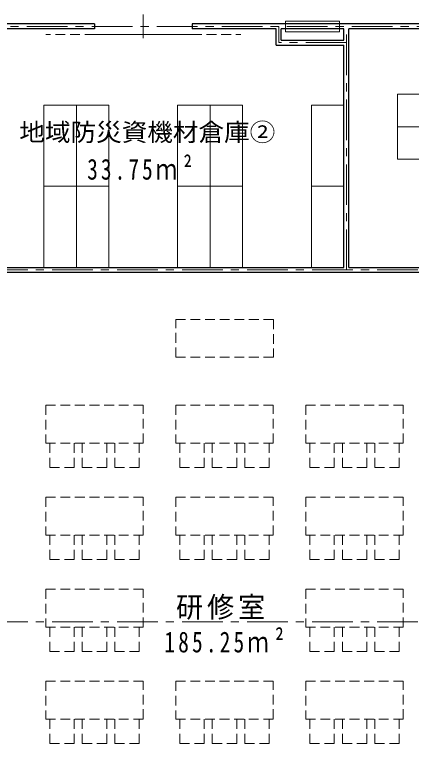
# Model space of a CAD drawing. Units: millimetres at full size; details may follow other scales. Extents: x -57346 to 60518, y -42813 to 41849.
# Drawn here: x 23348 to 30673, y -15694 to -2225 of the extents above; entities that cross this region are included whole.
import ezdxf
from ezdxf.enums import TextEntityAlignment as Align

# ---------------------------------------------------------------- set-up
doc = ezdxf.new("R2010")
doc.units = ezdxf.units.MM
doc.header["$LTSCALE"] = 150
doc.linetypes.add('CHAIN1', pattern=[8, 5, -1, 1, -1])
doc.linetypes.add('DASHED1', pattern=[1.8, 1.2, -0.6])
for name, color, linetype, lineweight in [('1-1_極細線', 4, 'Continuous', 9), ('1-3_中線', 3, 'Continuous', 25), ('1-8_ﾊｯﾁﾝｸﾞ', 4, 'Continuous', 9), ('1-A_中芯線', 4, 'CHAIN1', 9), ('1-D_文字', 4, 'Continuous', 9)]:
    doc.layers.add(name, color=color, linetype=linetype, lineweight=lineweight)
doc.styles.add('ＭＳ ゴシック', font='')
doc.styles.get('ＭＳ ゴシック').set_extended_font_data('MS Gothic')

msp = doc.modelspace()

# ---------------------------------------------------------------- linework, layer by layer
at = {"layer": '1-1_極細線'}
msp.add_line((25723.4, -2662.6), (25723.4, -2225), dxfattribs=at)
at = {"layer": '1-3_中線'}
for p, q in [((24823.4, -2398.8), (22018.4, -2398.8)), ((24823.4, -2398.8), (24823.4, -2488.8)), ((26623.4, -2398.8), (26623.4, -2488.8)), ((34323.4, -2398.8), (26623.4, -2398.8)), ((24823.4, -2488.8), (22018.4, -2488.8)), ((28178.4, -2488.8), (26623.4, -2488.8)), ((28178.4, -2788.8), (28178.4, -2488.8)), ((28268.4, -2698.8), (28268.4, -2488.8)), ((29428.4, -2488.8), (28268.4, -2488.8)), ((29428.4, -2698.8), (29428.4, -2488.8)), ((34323.4, -2488.8), (29518.4, -2488.8)), ((29518.4, -6898.8), (29518.4, -2488.8)), ((28178.4, -2788.8), (29428.4, -2788.8)), ((28268.4, -2698.8), (29428.4, -2698.8)), ((29428.4, -6898.8), (29428.4, -2788.8)), ((34178.4, -6988.8), (20018.4, -6988.8)), ((22255.9, -6898.8), (29428.4, -6898.8)), ((29518.4, -6898.8), (31190.9, -6898.8))]:
    msp.add_line(p, q, dxfattribs=at)
at = {"layer": '1-3_中線', "color": 4, "linetype": 'DASHED1', "lineweight": 9}
for p, q in [((24823.4, -2593.8), (23923.4, -2593.8)), ((26623.4, -2593.8), (27523.4, -2593.8))]:
    msp.add_line(p, q, dxfattribs=at)
at = {"layer": '1-3_中線', "color": 4, "lineweight": 9}
for q in [(24823.4, -2593.8), (26623.4, -2593.8)]:
    msp.add_line((25723.4, -2593.8), q, dxfattribs=at)
at = {"layer": '1-8_ﾊｯﾁﾝｸﾞ'}
for p, q in [((30418.4, -3698.8), (30418.4, -4298.8)), ((30418.4, -3698.8), (34468.4, -3698.8)), ((25088.4, -6898.8), (25088.4, -3898.8)), ((27558.4, -6898.8), (27558.4, -3898.8)), ((29428.4, -6898.8), (29428.4, -3898.8)), ((30418.4, -4298.8), (30418.4, -4898.8)), ((30418.4, -4298.8), (34468.4, -4298.8)), ((30418.4, -4898.8), (34468.4, -4898.8)), ((23888.4, -5398.8), (24488.4, -5398.8)), ((24488.4, -5398.8), (25088.4, -5398.8)), ((26358.4, -5398.8), (26958.4, -5398.8)), ((26958.4, -5398.8), (27558.4, -5398.8)), ((28828.4, -5398.8), (29428.4, -5398.8)), ((23888.4, -6898.8), (24488.4, -6898.8)), ((24488.4, -6898.8), (25088.4, -6898.8)), ((26358.4, -6898.8), (26958.4, -6898.8)), ((26958.4, -6898.8), (27558.4, -6898.8)), ((28828.4, -6898.8), (29428.4, -6898.8))]:
    msp.add_line(p, q, dxfattribs=at)
at = {"layer": '1-8_ﾊｯﾁﾝｸﾞ', "linetype": 'DASHED1'}
for p, q in [((26324.9, -8558.6), (28124.9, -8558.6)), ((23923.4, -9443.8), (23923.4, -10143.8)), ((25723.4, -9443.8), (23923.4, -9443.8)), ((25723.4, -10143.8), (25723.4, -9443.8)), ((26323.4, -9443.8), (26323.4, -10143.8)), ((28123.4, -9443.8), (26323.4, -9443.8)), ((28123.4, -10143.8), (28123.4, -9443.8)), ((28723.4, -9443.8), (28723.4, -10143.8)), ((30523.4, -9443.8), (28723.4, -9443.8)), ((30523.4, -10143.8), (30523.4, -9443.8)), ((25723.4, -10143.8), (23923.4, -10143.8)), ((23998.4, -10143.8), (23998.4, -10593.8)), ((24448.4, -10593.8), (24448.4, -10143.8)), ((24598.4, -10143.8), (24598.4, -10593.8)), ((25048.4, -10593.8), (25048.4, -10143.8)), ((25198.4, -10143.8), (25198.4, -10593.8)), ((25648.4, -10593.8), (25648.4, -10143.8)), ((28123.4, -10143.8), (26323.4, -10143.8)), ((26398.4, -10143.8), (26398.4, -10593.8)), ((26848.4, -10593.8), (26848.4, -10143.8)), ((26998.4, -10143.8), (26998.4, -10593.8)), ((27448.4, -10593.8), (27448.4, -10143.8)), ((27598.4, -10143.8), (27598.4, -10593.8)), ((28048.4, -10593.8), (28048.4, -10143.8)), ((30523.4, -10143.8), (28723.4, -10143.8)), ((28798.4, -10143.8), (28798.4, -10593.8)), ((29248.4, -10593.8), (29248.4, -10143.8)), ((29398.4, -10143.8), (29398.4, -10593.8)), ((29848.4, -10593.8), (29848.4, -10143.8)), ((29998.4, -10143.8), (29998.4, -10593.8)), ((30448.4, -10593.8), (30448.4, -10143.8)), ((23998.4, -10593.8), (24448.4, -10593.8)), ((24598.4, -10593.8), (25048.4, -10593.8)), ((25198.4, -10593.8), (25648.4, -10593.8)), ((26398.4, -10593.8), (26848.4, -10593.8)), ((26998.4, -10593.8), (27448.4, -10593.8)), ((27598.4, -10593.8), (28048.4, -10593.8)), ((28798.4, -10593.8), (29248.4, -10593.8)), ((29398.4, -10593.8), (29848.4, -10593.8)), ((29998.4, -10593.8), (30448.4, -10593.8)), ((23923.4, -11143.8), (23923.4, -11843.8)), ((25723.4, -11143.8), (23923.4, -11143.8)), ((25723.4, -11843.8), (25723.4, -11143.8)), ((26323.4, -11143.8), (26323.4, -11843.8)), ((28123.4, -11143.8), (26323.4, -11143.8)), ((28123.4, -11843.8), (28123.4, -11143.8)), ((28723.4, -11143.8), (28723.4, -11843.8)), ((30523.4, -11143.8), (28723.4, -11143.8)), ((30523.4, -11843.8), (30523.4, -11143.8)), ((25723.4, -11843.8), (23923.4, -11843.8)), ((23998.4, -11843.8), (23998.4, -12293.8)), ((24448.4, -12293.8), (24448.4, -11843.8)), ((24598.4, -11843.8), (24598.4, -12293.8)), ((25048.4, -12293.8), (25048.4, -11843.8)), ((25198.4, -11843.8), (25198.4, -12293.8)), ((25648.4, -12293.8), (25648.4, -11843.8)), ((28123.4, -11843.8), (26323.4, -11843.8)), ((26398.4, -11843.8), (26398.4, -12293.8)), ((26848.4, -12293.8), (26848.4, -11843.8)), ((26998.4, -11843.8), (26998.4, -12293.8)), ((27448.4, -12293.8), (27448.4, -11843.8)), ((27598.4, -11843.8), (27598.4, -12293.8)), ((28048.4, -12293.8), (28048.4, -11843.8)), ((30523.4, -11843.8), (28723.4, -11843.8)), ((28798.4, -11843.8), (28798.4, -12293.8)), ((29248.4, -12293.8), (29248.4, -11843.8)), ((29398.4, -11843.8), (29398.4, -12293.8)), ((29848.4, -12293.8), (29848.4, -11843.8)), ((29998.4, -11843.8), (29998.4, -12293.8)), ((30448.4, -12293.8), (30448.4, -11843.8)), ((23998.4, -12293.8), (24448.4, -12293.8)), ((24598.4, -12293.8), (25048.4, -12293.8)), ((25198.4, -12293.8), (25648.4, -12293.8)), ((26398.4, -12293.8), (26848.4, -12293.8)), ((26998.4, -12293.8), (27448.4, -12293.8)), ((27598.4, -12293.8), (28048.4, -12293.8)), ((28798.4, -12293.8), (29248.4, -12293.8)), ((29398.4, -12293.8), (29848.4, -12293.8)), ((29998.4, -12293.8), (30448.4, -12293.8)), ((23923.4, -12843.8), (23923.4, -13543.8)), ((25723.4, -12843.8), (23923.4, -12843.8)), ((25723.4, -13543.8), (25723.4, -12843.8)), ((28723.4, -12843.8), (28723.4, -13543.8)), ((30523.4, -12843.8), (28723.4, -12843.8)), ((30523.4, -13543.8), (30523.4, -12843.8)), ((25723.4, -13543.8), (23923.4, -13543.8)), ((23998.4, -13543.8), (23998.4, -13993.8)), ((24448.4, -13993.8), (24448.4, -13543.8)), ((24598.4, -13543.8), (24598.4, -13993.8)), ((25048.4, -13993.8), (25048.4, -13543.8)), ((25198.4, -13543.8), (25198.4, -13993.8)), ((25648.4, -13993.8), (25648.4, -13543.8)), ((30523.4, -13543.8), (28723.4, -13543.8)), ((28798.4, -13543.8), (28798.4, -13993.8)), ((29248.4, -13993.8), (29248.4, -13543.8)), ((29398.4, -13543.8), (29398.4, -13993.8)), ((29848.4, -13993.8), (29848.4, -13543.8)), ((29998.4, -13543.8), (29998.4, -13993.8)), ((30448.4, -13993.8), (30448.4, -13543.8)), ((23998.4, -13993.8), (24448.4, -13993.8)), ((24598.4, -13993.8), (25048.4, -13993.8)), ((25198.4, -13993.8), (25648.4, -13993.8)), ((28798.4, -13993.8), (29248.4, -13993.8)), ((29398.4, -13993.8), (29848.4, -13993.8)), ((29998.4, -13993.8), (30448.4, -13993.8)), ((23923.4, -14543.8), (23923.4, -15243.8)), ((25723.4, -14543.8), (23923.4, -14543.8)), ((25723.4, -15243.8), (25723.4, -14543.8)), ((26323.4, -14543.8), (26323.4, -15243.8)), ((28123.4, -14543.8), (26323.4, -14543.8)), ((28123.4, -15243.8), (28123.4, -14543.8)), ((28723.4, -14543.8), (28723.4, -15243.8)), ((30523.4, -14543.8), (28723.4, -14543.8)), ((30523.4, -15243.8), (30523.4, -14543.8)), ((25723.4, -15243.8), (23923.4, -15243.8)), ((23998.4, -15243.8), (23998.4, -15693.8)), ((24448.4, -15693.8), (24448.4, -15243.8)), ((24598.4, -15243.8), (24598.4, -15693.8)), ((25048.4, -15693.8), (25048.4, -15243.8)), ((25198.4, -15243.8), (25198.4, -15693.8)), ((25648.4, -15693.8), (25648.4, -15243.8)), ((28123.4, -15243.8), (26323.4, -15243.8)), ((26398.4, -15243.8), (26398.4, -15693.8)), ((26848.4, -15693.8), (26848.4, -15243.8)), ((26998.4, -15243.8), (26998.4, -15693.8)), ((27448.4, -15693.8), (27448.4, -15243.8)), ((27598.4, -15243.8), (27598.4, -15693.8)), ((28048.4, -15693.8), (28048.4, -15243.8)), ((30523.4, -15243.8), (28723.4, -15243.8)), ((28798.4, -15243.8), (28798.4, -15693.8)), ((29248.4, -15693.8), (29248.4, -15243.8)), ((29398.4, -15243.8), (29398.4, -15693.8)), ((29848.4, -15693.8), (29848.4, -15243.8)), ((29998.4, -15243.8), (29998.4, -15693.8)), ((30448.4, -15693.8), (30448.4, -15243.8)), ((23998.4, -15693.8), (24448.4, -15693.8)), ((24598.4, -15693.8), (25048.4, -15693.8)), ((25198.4, -15693.8), (25648.4, -15693.8)), ((26398.4, -15693.8), (26848.4, -15693.8)), ((26998.4, -15693.8), (27448.4, -15693.8)), ((27598.4, -15693.8), (28048.4, -15693.8)), ((28798.4, -15693.8), (29248.4, -15693.8)), ((29398.4, -15693.8), (29848.4, -15693.8)), ((29998.4, -15693.8), (30448.4, -15693.8))]:
    msp.add_line(p, q, dxfattribs=at)
at = {"layer": '1-8_ﾊｯﾁﾝｸﾞ', "color": 1, "lineweight": 18}
msp.add_lwpolyline([(29348.4, -2543.8), (28348.4, -2543.8), (28348.4, -2343.8), (29348.4, -2343.8)], close=True, dxfattribs=at)
at = {"layer": '1-8_ﾊｯﾁﾝｸﾞ'}
for points in [[(23888.4, -6898.8), (23888.4, -3898.8), (24488.4, -3898.8)], [(24488.4, -6898.8), (24488.4, -3898.8), (25088.4, -3898.8)], [(26358.4, -6898.8), (26358.4, -3898.8), (26958.4, -3898.8)], [(26958.4, -6898.8), (26958.4, -3898.8), (27558.4, -3898.8)], [(28828.4, -6898.8), (28828.4, -3898.8), (29428.4, -3898.8)]]:
    msp.add_lwpolyline(points, dxfattribs=at)
at = {"layer": '1-8_ﾊｯﾁﾝｸﾞ', "linetype": 'DASHED1'}
msp.add_lwpolyline([(26324.9, -8558.6), (26324.9, -7858.6), (28124.9, -7858.6), (28124.9, -8558.6)], dxfattribs=at)
at = {"layer": '1-A_中芯線'}
for p, q in [((19973.4, -2443.8), (44973.4, -2443.8)), ((28223.4, -2743.8), (28223.4, -2443.8)), ((29473.4, -6943.8), (29473.4, -2443.8)), ((29473.4, -2743.8), (28223.4, -2743.8)), ((7240.6, -6943.8), (56123.9, -6943.8)), ((7240.6, -13443.8), (56123.9, -13443.8))]:
    msp.add_line(p, q, dxfattribs=at)

# ---------------------------------------------------------------- texts
at = {"layer": '1-D_文字', "color": 7, "style": 'ＭＳ ゴシック', "width": 1.05}
msp.add_text('地域防災資機材倉庫②', height=329.9, dxfattribs=at).set_placement((23435.4, -4662), align=Align.BOTTOM_LEFT)
at = {"layer": '1-D_文字', "color": 7, "char_height": 384.9, "attachment_point": 7, "style": 'ＭＳ ゴシック'}
for s, insert in [('\\T1.29;\\W0.75;33.75ｍ²', (24688.7, -5281.2)), ('\\T1.15;\\W0.95;研修室', (26328.7, -13411.2)), ('\\T1.3;\\W0.75;185.25ｍ²', (26113.5, -14017.9))]:
    msp.add_mtext(s, dxfattribs=dict(at, insert=insert))

doc.saveas('drawing.dxf')
